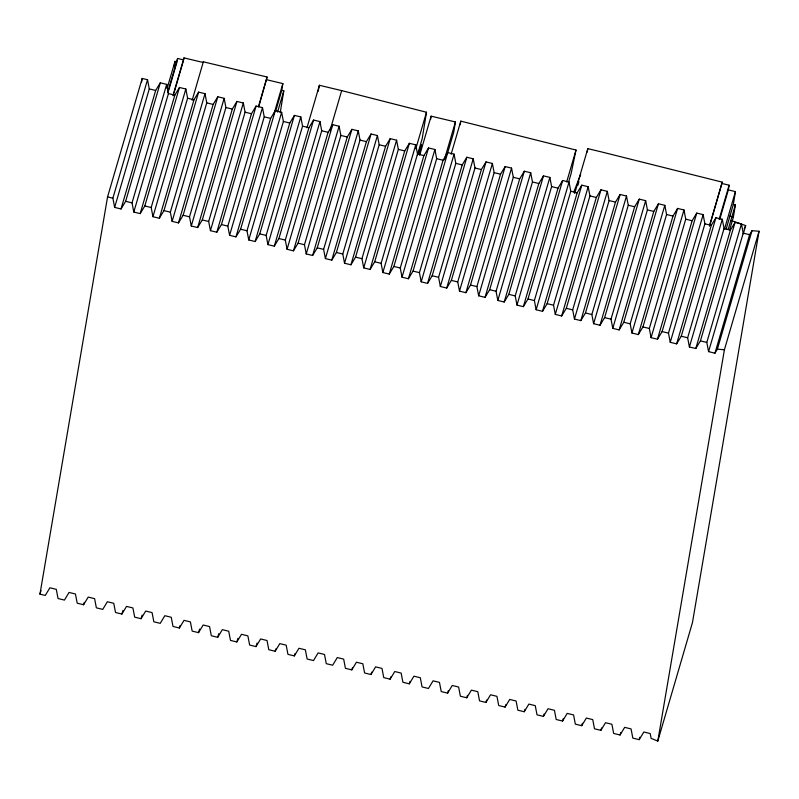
<?xml version="1.0" encoding="UTF-8"?>
<svg xmlns="http://www.w3.org/2000/svg" width="799" height="799" viewBox="0 0 799 799"><rect width="100%" height="100%" fill="white"/><g stroke="black" fill="none" stroke-linecap="round" stroke-linejoin="round"><path stroke-width="1.2" d="M258.726 106.886L267.106 77.024L203.326 61.813L203.226 62.492L183.99 57.898L172.934 95.69M709.602 226.017L722.246 182.152L600.968 151.79L587.804 148.654L574.681 193.528M275.555 111.59L281.767 90.337L282.866 83.595L266.666 79.73M306.966 127.81L319.4 85.293L341.672 90.617L426.496 112.25L422.212 138.567L417.368 155.106M430.561 119.54L431.11 116.165L455.42 121.957L453.762 132.085L413.033 271.091L408.409 278.741L402.017 277.193L400.259 267.995L434.906 149.503L428.524 147.955L423.899 155.595L389.253 274.087L382.861 272.539L381.103 263.34L415.75 144.849L409.368 143.301L404.733 150.941L370.087 269.433L363.705 267.885L361.947 258.686L396.594 140.195L390.202 138.646L385.577 146.297L350.931 264.789L344.539 263.231L342.781 254.032L377.428 135.55L371.046 133.992L366.421 141.643L331.775 260.134L325.383 258.576L323.625 249.388L358.272 130.896L351.89 129.338L347.265 136.989L312.609 255.48L306.227 253.932L304.469 244.734L339.116 126.242L332.724 124.694L328.099 132.334L293.453 250.826L287.071 249.278L285.303 240.08L319.96 121.588L313.568 120.04L308.943 127.68L274.297 246.172L267.905 244.624L266.147 235.425L300.794 116.934L294.412 115.386L289.787 123.036L255.131 241.528L248.749 239.97L246.991 230.771L281.638 112.289L275.256 110.731L270.621 118.382L235.975 236.874L229.593 235.315L227.825 226.127L262.481 107.635L256.089 106.077L251.465 113.728L216.819 232.219L210.427 230.671L208.669 221.473L243.315 102.981L236.933 101.433L232.309 109.073L197.653 227.565L191.271 226.017L189.513 216.819L224.159 98.327L217.777 96.779L213.143 104.419L178.497 222.911L172.115 221.363L170.347 212.164L205.003 93.673L198.611 92.125L193.987 99.775L159.341 218.267L152.949 216.709L151.191 207.51L185.837 89.029L179.455 87.471L174.831 95.121L140.185 213.613L133.793 212.055L132.035 202.866L166.681 84.374L160.299 82.816L155.665 90.467L121.019 208.958L114.637 207.41L112.879 198.212L147.525 79.72L142.202 78.432L107.555 196.914L39.95 594.146L45.273 595.435L49.898 587.784L56.29 589.342L58.047 598.531L64.429 600.089L69.054 592.439L75.446 593.987L77.203 603.185L83.585 604.743L88.22 597.093L94.602 598.641L96.359 607.839L102.751 609.387L107.376 601.747L113.758 603.295L115.525 612.493L121.907 614.041L126.532 606.401L132.924 607.949L134.681 617.148L141.063 618.696L145.698 611.045L152.08 612.603L153.837 621.792L160.229 623.35L164.854 615.699L171.236 617.247L173.003 626.446L179.385 628.004L184.01 620.354L190.402 621.902L192.16 631.1L198.542 632.648L203.176 625.008L209.558 626.556L211.316 635.754L217.708 637.302L222.332 629.662L228.714 631.21L230.482 640.408L236.864 641.957L241.488 634.306L247.88 635.864L249.638 645.053L256.02 646.611L260.644 638.96L267.036 640.508L268.794 649.707L275.186 651.265L279.81 643.614L286.192 645.163L287.95 654.361L294.342 655.909L298.966 648.269L305.358 649.817L307.116 659.015L313.498 660.563L318.122 652.923L324.514 654.471L326.272 663.669L332.654 665.217L337.288 657.567L343.67 659.125L345.428 668.314L351.82 669.872L356.444 662.221L362.826 663.769L364.594 672.968L370.976 674.526L375.6 666.875L381.992 668.423L383.75 677.622L390.132 679.17L394.766 671.53L401.148 673.078L402.906 682.276L409.298 683.824L413.922 676.184L420.304 677.732L422.072 686.93L428.454 688.478L433.078 680.828L439.47 682.386L441.228 691.574L447.61 693.133L452.244 685.482L458.626 687.03L460.384 696.229L466.776 697.787L471.4 690.136L477.782 691.684L479.55 700.883L485.932 702.431L490.556 694.79L496.948 696.338L498.706 705.537L505.088 707.085L509.712 699.445L516.104 700.993L517.862 710.191L524.254 711.739L528.878 704.089L535.26 705.647L537.018 714.835L543.41 716.393L548.034 708.743L554.426 710.291L556.184 719.49L562.566 721.048L567.19 713.397L573.582 714.945L575.34 724.144L581.722 725.692L586.356 718.051L592.738 719.599L594.496 728.798L600.888 730.346L605.512 722.705L611.894 724.254L613.662 733.452L620.044 735L624.668 727.35L631.06 728.908L632.818 738.096L639.2 739.654L643.834 732.004L650.216 733.552L651.135 738.366L657.797 741.102L692.453 622.611L759.05 231.271L752.019 230.681L749.602 234.686L714.955 353.178L708.563 351.62L706.805 342.431L741.452 223.94L735.07 222.382L730.446 230.032L695.789 348.524L689.407 346.976L687.649 337.777L722.296 219.286L715.914 217.737L711.28 225.378L676.633 343.87L670.251 342.322L668.483 333.123L703.14 214.631L696.748 213.083L692.124 220.724L657.477 339.215L651.085 337.667L649.327 328.469L683.974 209.977L677.592 208.429L672.968 216.08L638.321 334.571L631.929 333.013L630.171 323.815L664.818 205.333L658.436 203.775L653.802 211.425L619.155 329.917L612.773 328.359L611.015 319.171L645.662 200.679L639.27 199.121L634.646 206.771L599.999 325.263L593.607 323.715L591.849 314.516L626.496 196.025L620.114 194.477L615.49 202.117L580.843 320.609L574.451 319.061L572.693 309.862L607.34 191.37L600.958 189.822L596.334 197.463L561.677 315.955L555.295 314.406L553.537 305.208L588.184 186.716L581.792 185.168L577.168 192.819L542.521 311.31L536.139 309.752L534.371 300.554L569.028 182.072L562.636 180.514L558.012 188.165L523.365 306.656L516.973 305.098L515.215 295.91L549.862 177.418L543.48 175.86L538.856 183.51L504.199 302.002L497.817 300.454L496.059 291.255L530.706 172.764L524.324 171.216L519.69 178.856L485.043 297.348L478.661 295.8L476.893 286.601L511.55 168.11L505.158 166.562L500.534 174.202L465.887 292.694L459.495 291.146L457.737 281.947L492.384 163.455L486.002 161.907L481.378 169.558L446.721 288.049L440.339 286.491L438.581 277.293L473.228 158.811L466.846 157.253L462.212 164.904L427.565 283.395L421.183 281.837L419.415 272.649L454.072 154.157L447.68 152.599L443.055 160.249L408.409 278.741M719.719 219.445L728.348 189.912L729.117 185.198L722.036 183.5M174.212 66.227L175.011 61.363L177.028 61.843L168.749 90.187M177.218 60.724L177.588 58.467L183.66 59.915L183.99 57.898M280.249 112.549L283.795 90.826L281.767 90.337M460.214 124.784L460.803 121.138L576.009 150.042L571.145 173.423L568.379 182.871M587.245 152.09L587.804 148.654M726.091 229.223L733.342 204.424L735.43 191.61L728.348 189.912M729.597 230.042L733.392 217.058L735.37 204.914L733.342 204.424M141.573 82.117L142.202 78.432M657.797 741.102L724.403 349.762L759.05 231.271M419.395 154.197L421.213 144.649L418.456 154.097M318.152 91.276L319.4 85.293M114.637 207.41L149.283 88.919L147.525 79.72M121.019 208.958L125.643 201.308L160.299 82.816M167.061 88.529L175.011 61.363M167.57 92.714L177.588 58.467M133.793 212.055L168.439 93.573L166.681 84.374M173.992 92.984L183.311 61.104M140.185 213.613L144.809 205.962L179.455 87.471M39.95 594.146L40.999 590.551M152.949 216.709L187.605 98.217L185.837 89.029M192.169 100.284L203.326 61.813M159.341 218.267L163.965 210.616L198.611 92.125M172.115 221.363L206.761 102.871L205.003 93.673M178.497 222.911L183.121 215.271L217.777 96.779M191.271 226.017L225.917 107.525L224.159 98.327M83.585 604.743L84.295 602.346M197.653 227.565L202.287 219.925L236.933 101.433M210.427 230.671L245.083 112.18L243.315 102.981M216.819 232.219L221.443 224.569L256.089 106.077M258.477 106.557L267.106 77.024M229.593 235.315L264.239 116.834L262.481 107.635M121.907 614.041L122.956 610.456M273.887 114.297L282.866 83.595M235.975 236.874L240.599 229.223L275.256 110.731M277.573 112.08L283.795 90.826M248.749 239.97L283.395 121.478L281.638 112.289M141.063 618.696L142.122 615.1M255.131 241.528L259.765 233.877L294.412 115.386M267.905 244.624L302.551 126.132L300.794 116.934M274.297 246.172L278.921 238.531L313.568 120.04M287.071 249.278L321.717 130.786L319.96 121.588M179.385 628.004L180.085 625.607M329.927 130.766L341.672 90.617M293.453 250.826L298.077 243.186L332.724 124.694M306.227 253.932L340.873 135.44L339.116 126.242M198.542 632.648L199.59 629.063M312.609 255.48L317.243 247.83L351.89 129.338M325.383 258.576L360.029 140.095L358.272 130.896M217.708 637.302L218.756 633.717M331.775 260.134L336.399 252.484L371.046 133.992M344.539 263.231L379.195 144.739L377.428 135.55M236.864 641.957L237.912 638.361M350.931 264.789L355.555 257.138L390.202 138.646M363.705 267.885L398.351 149.393L396.594 140.195M256.02 646.611L257.068 643.015M370.087 269.433L374.711 261.792L409.368 143.301M415.79 148.854L426.496 112.25M382.861 272.539L417.507 154.047L415.75 144.849M419.715 155.136L431.11 116.165M275.186 651.265L275.885 648.868M389.253 274.087L393.877 266.447L428.524 147.955M402.017 277.193L436.673 158.701L434.906 149.503M294.342 655.909L295.041 653.522M444.364 159.75L455.42 121.957M451.135 154.207L460.803 121.138M421.183 281.837L455.829 163.356L454.072 154.157M427.565 283.395L432.189 275.745L466.846 157.253M440.339 286.491L474.986 168L473.228 158.811M446.721 288.049L451.355 280.399L486.002 161.907M459.495 291.146L494.152 172.654L492.384 163.455M351.82 669.872L352.519 667.475M465.887 292.694L470.511 285.053L505.158 166.562M478.661 295.8L513.308 177.308L511.55 168.11M370.976 674.526L371.675 672.129M485.043 297.348L489.667 289.707L524.324 171.216M497.817 300.454L532.464 181.962L530.706 172.764M390.132 679.17L390.831 676.783M504.199 302.002L508.833 294.352L543.48 175.86M516.973 305.098L551.62 186.616L549.862 177.418M409.298 683.824L409.997 681.427M523.365 306.656L527.989 299.006L562.636 180.514M566.681 181.922L576.009 150.042M536.139 309.752L570.786 191.261L569.028 182.072M577.897 185.278L578.935 181.733M542.521 311.31L547.145 303.66L581.792 185.168M555.295 314.406L589.942 195.915L588.184 186.716M447.61 693.133L448.309 690.736M561.677 315.955L566.311 308.314L600.958 189.822M574.451 319.061L609.098 200.569L607.34 191.37M466.776 697.787L467.475 695.39M580.843 320.609L585.467 312.968L620.114 194.477M593.607 323.715L628.264 205.223L626.496 196.025M485.932 702.431L486.631 700.044M599.999 325.263L604.623 317.612L639.27 199.121M612.773 328.359L647.42 209.877L645.662 200.679M505.088 707.085L505.787 704.688M619.155 329.917L623.779 322.267L658.436 203.775M631.929 333.013L666.576 214.522L664.818 205.333M524.254 711.739L524.953 709.342M638.321 334.571L642.945 326.921L677.592 208.429M651.085 337.667L685.742 219.176L683.974 209.977M543.41 716.393L544.109 713.996M657.477 339.215L662.101 331.575L696.748 213.083M670.251 342.322L704.898 223.83L703.14 214.631M562.566 721.048L563.265 718.651M709.472 225.847L722.246 182.152M676.633 343.87L681.257 336.229L715.914 217.737M719.1 219.445L729.117 185.198M689.407 346.976L724.054 228.484L722.296 219.286M724.383 229.403L735.43 191.61M581.722 725.692L582.431 723.305M728.119 229.722L735.37 204.914M695.789 348.524L700.423 340.873L735.07 222.382M708.563 351.62L743.22 233.138L741.452 223.94M743.26 233.857L745.677 225.598L730.975 220.434M600.888 730.346L601.587 727.949M714.955 353.178L717.372 349.173L752.019 230.681M620.044 735L620.743 732.603M639.2 739.654L639.909 737.257M573.822 191.9L580.673 174.572M744.179 228.933L745.677 225.598M717.372 349.173L724.403 349.762M149.283 88.919L155.665 90.467M168.439 93.573L174.831 95.121M187.605 98.217L193.987 99.775M206.761 102.871L213.143 104.419M225.917 107.525L232.309 109.073M245.083 112.18L251.465 113.728M264.239 116.834L270.621 118.382M283.395 121.478L289.787 123.036M302.551 126.132L308.943 127.68M321.717 130.786L328.099 132.334M340.873 135.44L347.265 136.989M360.029 140.095L366.421 141.643M379.195 144.739L385.577 146.297M398.351 149.393L404.733 150.941M417.507 154.047L423.899 155.595M436.673 158.701L443.055 160.249M455.829 163.356L462.212 164.904M474.986 168L481.378 169.558M494.152 172.654L500.534 174.202M513.308 177.308L519.69 178.856M532.464 181.962L538.856 183.51M551.62 186.616L558.012 188.165M570.786 191.261L577.168 192.819M589.942 195.915L596.334 197.463M609.098 200.569L615.49 202.117M628.264 205.223L634.646 206.771M647.42 209.877L653.802 211.425M666.576 214.522L672.968 216.08M685.742 219.176L692.124 220.724M704.898 223.83L711.28 225.378M724.054 228.484L730.446 230.032M743.22 233.138L749.602 234.686M107.555 196.914L112.879 198.212M125.643 201.308L132.035 202.866M144.809 205.962L151.191 207.51M163.965 210.616L170.347 212.164M183.121 215.271L189.513 216.819M202.287 219.925L208.669 221.473M221.443 224.569L227.825 226.127M240.599 229.223L246.991 230.771M259.765 233.877L266.147 235.425M278.921 238.531L285.303 240.08M298.077 243.186L304.469 244.734M317.243 247.83L323.625 249.388M336.399 252.484L342.781 254.032M355.555 257.138L361.947 258.686M374.711 261.792L381.103 263.34M393.877 266.447L400.259 267.995M413.033 271.091L419.415 272.649M432.189 275.745L438.581 277.293M451.355 280.399L457.737 281.947M470.511 285.053L476.893 286.601M489.667 289.707L496.059 291.255M508.833 294.352L515.215 295.91M527.989 299.006L534.371 300.554M547.145 303.66L553.537 305.208M566.311 308.314L572.693 309.862M585.467 312.968L591.849 314.516M604.623 317.612L611.015 319.171M623.779 322.267L630.171 323.815M642.945 326.921L649.327 328.469M662.101 331.575L668.483 333.123M681.257 336.229L687.649 337.777M700.423 340.873L706.805 342.431M729.817 216.169L733.392 217.058"/></g></svg>
